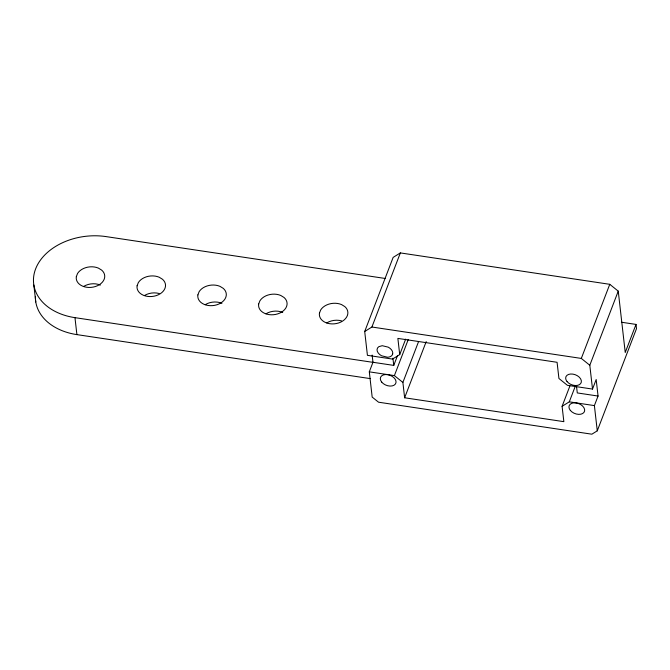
<?xml version="1.0" encoding="UTF-8"?>
<svg xmlns="http://www.w3.org/2000/svg" width="670" height="670" viewBox="0 0 670 670"><rect width="100%" height="100%" fill="white"/><g stroke="black" fill="none" stroke-linecap="round" stroke-linejoin="round"><path stroke-width="1" d="M405.668 339.104L399.714 354.606L392.519 359.087L367.42 355.326L364.706 331.491L393.156 257.389L400.35 252.917L609.759 284.315L618.251 291.149L625.236 352.495L636.014 324.414L621.542 322.245M364.706 331.491L371.9 327.019L400.35 252.917M636.014 324.414L636.5 328.66L597.271 430.835L591.87 434.194L378.542 402.201L372.177 397.084L369.304 371.842L372.964 362.286L372.143 355.058M372.964 362.286L393.751 365.401L397.452 355.77M569.91 385.962L562.096 406.313L563.847 421.656L404.63 397.779L402.888 382.436L394.396 375.602L408.248 339.531M402.888 382.436L418.507 341.742M404.63 397.779L426.212 341.583M399.714 354.606L397.871 338.409L557.08 362.294L558.931 378.483L567.415 385.317L592.514 389.077L589.801 365.25L581.309 358.425L609.759 284.315M562.096 406.313L569.299 401.833L575.287 386.23M589.801 365.25L618.251 291.149M592.514 389.077L596.183 379.53L598.059 396.045L594.391 405.601L597.271 430.835M385.451 278.502L106.078 236.602A57.243 41.105 -6.5 0 0 35.619 268.896A57.243 41.105 -6.5 0 0 74.965 317.655L76.899 334.615L370.133 378.592M371.9 327.019L581.309 358.425M598.059 396.045L577.28 392.93L576.569 386.732M74.965 317.655L373.676 362.453M369.304 371.842L394.396 375.602M569.299 401.833L594.391 405.601M392.93 358.182L393.751 365.401M33.843 285.035L35.778 301.994M326.734 322.932A14.313 10.276 -6.5 0 1 341.533 320.863M265.948 313.811A14.313 10.276 -6.5 0 1 282.707 312.438M205.162 304.699A14.313 10.276 -6.5 0 1 221.921 303.317M144.377 295.579A14.313 10.276 -6.5 0 1 159.184 293.519M83.599 286.467A14.313 10.276 -6.5 0 1 100.358 285.085M76.899 334.615A57.243 41.105 -6.5 0 1 35.401 296.358M76.321 276.677L76.229 278.301A14.313 10.276 -6.5 0 0 80.785 285.219L82.544 286.123A14.313 10.276 -6.5 0 0 104.21 279.181L104.646 277.573A14.313 10.276 -6.5 0 0 101.698 270.136L98.423 268.126A14.313 10.276 -6.5 0 0 77.536 273.502L76.321 276.677M137.099 285.788L137.007 287.413A14.313 10.276 -6.5 0 0 141.571 294.331L143.321 295.236A14.313 10.276 -6.5 0 0 164.988 288.301L165.431 286.685A14.313 10.276 -6.5 0 0 162.483 279.256L159.209 277.238A14.313 10.276 -6.5 0 0 138.322 282.623L137.099 285.788M197.885 294.909L197.792 296.525A14.313 10.276 -6.5 0 0 202.348 303.451L204.107 304.356A14.313 10.276 -6.5 0 0 225.773 297.413L226.217 295.805A14.313 10.276 -6.5 0 0 223.261 288.368L219.986 286.358A14.313 10.276 -6.5 0 0 199.099 291.735L197.885 294.909M258.67 304.021L258.578 305.646A14.313 10.276 -6.5 0 0 263.134 312.563L264.893 313.468A14.313 10.276 -6.5 0 0 286.559 306.533L286.995 304.917A14.313 10.276 -6.5 0 0 284.047 297.488L280.772 295.47A14.313 10.276 -6.5 0 0 259.885 300.855L258.67 304.021M319.448 313.141L319.356 314.758A14.313 10.276 -6.5 0 0 323.92 321.684L325.679 322.588A14.313 10.276 -6.5 0 0 347.336 315.645L347.78 314.037A14.313 10.276 -6.5 0 0 344.832 306.6L341.558 304.59A14.313 10.276 -6.5 0 0 320.67 309.967L319.448 313.141M392.645 354.07L392.017 355.318A8.174 5.327 21 0 1 387.553 357.236L381.54 355.778A8.174 5.327 21 0 1 378.902 346.641L382.252 345.703L388.265 347.161A8.174 5.327 21 0 1 392.645 354.07M381.716 382.118A8.174 5.327 21 0 0 395.3 384.153A8.174 5.327 21 0 0 387.545 374.656A8.174 5.327 21 0 0 381.716 382.118M570.346 410.409A8.174 5.327 21 0 0 583.93 412.444A8.174 5.327 21 0 0 576.167 402.946A8.174 5.327 21 0 0 570.346 410.409M567.055 381.573A8.174 5.327 21 0 0 580.639 383.609A8.174 5.327 21 0 0 572.884 374.111A8.174 5.327 21 0 0 567.055 381.573"/></g></svg>
